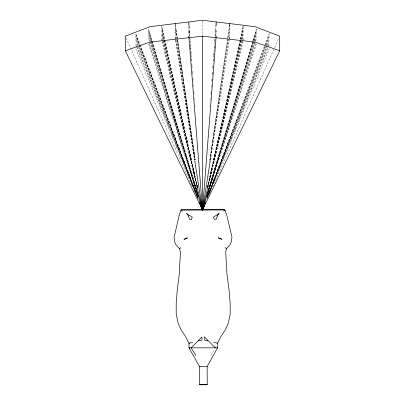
<?xml version="1.0" encoding="UTF-8"?>
<svg xmlns="http://www.w3.org/2000/svg" width="405" height="405" viewBox="0 0 405 405"><rect width="100%" height="100%" fill="white"/><g stroke="black" fill="none" stroke-linecap="round" stroke-linejoin="round"><path stroke-width="0.3" stroke-dasharray="2.02 1.52" d="M210.003 106.636L210.094 105.376M210.509 99.711L210.6 98.45M210.965 93.418L211.101 91.53M211.42 87.121L211.607 84.605M211.881 80.828L212.139 77.633M212.336 74.53L212.645 70.703M212.843 67.605L213.151 63.777M213.298 61.312L213.749 55.591M213.754 55.014L215.08 37.326M215.08 36.759L215.536 31.028M215.541 30.461L215.905 26.021M211.035 93.94L211.126 92.639M211.962 81.294L212.098 79.405M212.468 74.409L212.61 72.47M212.934 68.106L213.121 65.534M213.445 61.175L213.627 58.603M213.86 55.45L214.139 51.668M214.372 48.575L214.65 44.732M214.883 41.639L215.116 38.429M215.521 35.731L215.673 30.866M215.895 30.684L215.997 26.457M215.845 35.336L216.083 32.187M209.527 161.787L227.58 38.647M227.585 38.126L228.865 29.383M209.896 159.899L229.129 29.686M209.998 159.909L228.931 33.726M229.306 31.615L229.589 29.737M210.154 159.955L228.623 40.024M229.108 36.389L229.584 33.777M210.377 159.965L229.382 40.161M207.4 187.692L242.792 27.879M242.798 27.454L243.202 25.601M240.454 39.903L207.416 187.707L240.585 39.862M240.337 39.25L242.792 28.163M242.929 27.545L243.202 26.315M240.722 39.25L242.929 29.393M207.517 187.738L243.202 30.264M207.552 187.692L241.096 40.368M241.238 39.756L243.202 31.124M207.623 187.748L243.202 34.05M207.659 187.738L241.77 41.34M242.347 38.88L243.202 35.189M207.77 187.743L242.62 41.386M207.811 187.768L242.909 41.563M256.38 30.75L206.504 196.567L256.38 29.038M206.479 196.552L252.933 41.366M252.948 40.849L256.38 29.337M206.52 196.597L253.459 41.431M253.641 40.829L256.38 31.772M206.56 196.577L256.38 33.271M254.34 41.437L206.585 196.597L254.882 41.7M254.522 40.834L256.38 34.795M255.069 41.097L256.38 36.88M206.484 197.24L255.433 41.907M255.621 41.305L256.38 38.895M206.54 197.255L255.803 43.355M206.601 197.265L256.38 44.054M269.224 33.413L206.965 198.075L269.224 34.354M269.224 36.379L207.041 198.08L266.039 45.36M266.267 44.768L269.224 37.103M266.698 45.937L207.102 198.131L269.224 40.48M266.925 45.35L269.224 39.477M207.198 198.172L268.049 46.55M268.287 45.962L269.224 43.618M207.233 198.182L268.515 46.656M268.753 46.074L269.224 44.904M207.335 198.207L209.026 194.122M209.269 193.539L269.224 48.792M209.937 193.144L211.223 190.259M212.762 186.801L278.939 37.913M210.853 355.494L214.569 349.166M126.061 37.913L192.238 186.801M193.777 190.259L195.063 193.144M135.776 48.792L195.731 193.539M195.974 194.122L197.665 198.207M135.776 44.904L136.247 46.074M136.485 46.656L197.767 198.182M135.776 43.618L197.802 198.172M135.776 40.48L197.868 198.116L138.302 45.937M135.776 39.477L138.075 45.35M135.776 37.103L138.733 44.768M138.961 45.36L197.944 198.085L135.776 36.379M135.776 34.795L139.593 44.813M139.816 45.406L198.005 198.091L135.776 33.413M135.776 34.354L139.593 44.403M139.816 44.995L198.005 198.06M148.62 44.054L198.399 197.265M149.197 43.355L198.46 197.255M148.62 38.895L149.379 41.305M149.566 41.907L198.516 197.24M148.62 36.88L149.931 41.097M150.118 41.7L198.369 196.622L150.66 41.437M148.62 34.795L150.478 40.834M148.62 33.271L198.44 196.577M148.62 31.772L151.359 40.829M151.541 41.431L198.48 196.597M148.62 30.75L198.496 196.567L148.62 29.038M148.62 29.848L151.885 40.763M152.067 41.366L198.511 196.547M162.091 41.563L197.189 187.768M162.38 41.386L197.23 187.743M161.798 35.189L162.653 38.88M163.23 41.34L197.341 187.738M161.798 34.05L197.377 187.748M161.798 31.124L163.762 39.756M163.903 40.368L197.448 187.692M161.798 30.264L197.483 187.738M162.071 29.393L164.278 39.25M164.415 39.862L197.534 187.707L162.208 27.879M162.208 29.428L164.41 39.285M164.546 39.903L197.549 187.712M161.798 25.601L162.071 27.545M175.618 40.161L194.592 159.965M175.714 40.156L194.623 159.965M175.416 33.777L175.891 36.389M176.377 40.024L194.815 159.924M175.411 29.737L175.694 31.615M176.069 33.726L195.002 159.909M175.871 29.935L195.104 159.899M175.871 29.686L195.104 159.828M176.135 29.383L177.415 38.126M177.506 38.748L195.473 161.787M188.917 32.187L189.155 35.336M188.821 26.801L189.105 30.684M189.15 31.205L189.479 35.731M190.33 47.086L190.466 48.823M190.841 53.855L190.942 55.293M189.14 26.057L189.418 30.431M189.464 31.028L189.874 36.728M189.92 37.326L191.206 54.989M191.251 55.591L191.666 61.282M191.848 63.777L192.127 67.579M192.355 70.703L192.628 74.505M192.861 77.633L193.089 80.803M193.393 84.605L193.549 87.1M193.899 91.53L194.005 93.398M194.4 98.45L194.491 99.711M194.906 105.376L194.997 106.636M189.003 26.457L189.282 30.299M189.327 30.866L189.656 35.341M189.884 38.429L190.117 41.639M190.35 44.732L190.628 48.575M190.861 51.668L191.14 55.45M191.373 58.603L191.555 61.175M191.879 65.534L192.066 68.106M192.39 72.47L192.532 74.409M192.901 79.405L193.038 81.294M193.873 92.639L193.965 93.94M202.5 21.151L202.5 35.225"/><path stroke-width="0.61" d="M216.042 24.103L216.179 22.214M200.809 205.796L202.5 209.881L279.708 50.777L279.708 36.182L255.17 26.71L202.5 20.25L149.83 26.71L125.292 36.182L125.292 50.777L202.5 209.881L202.596 208.626M216.042 25.824L216.179 23.936M199.422 202.277L202.5 209.881L202.692 207.36M216.083 32.061L216.179 30.795M204.191 205.796L202.5 209.881L200.88 205.765L202.5 209.881L216.179 35.898M229.503 25.52L229.777 23.647M205.578 202.277L202.5 209.881L200.91 205.75L202.5 209.881L202.687 208.631L202.5 209.881L200.89 205.77M229.498 27.181L229.777 25.307M229.589 29.352L229.777 28.102M201.609 207.522L202.5 209.881L204.12 205.765L202.5 209.881L201.599 207.517L202.5 209.881L202.885 207.385M229.584 33.271L229.777 32.02M204.11 205.77L202.5 209.881L201.741 207.471L202.5 209.881L210.281 160.588M229.483 38.91L229.777 37.037M201.751 207.471L202.5 209.881L202.773 208.646L202.5 209.881L198.652 197.858M242.929 28.816L243.202 27.586M197.377 188.36L202.5 209.881L202.778 208.651L202.5 209.881L201.756 207.466L202.5 209.881L204.095 205.755L202.5 209.881L201.771 207.466L202.5 209.881L203.401 207.522L202.5 209.881L201.776 207.456L202.5 209.881L203.28 207.476L202.5 209.881L202.206 208.651L202.5 209.881L206.347 197.858M201.933 207.421L202.5 209.881L202.778 208.651M203.259 207.471L202.5 209.881L202.222 208.651L202.5 209.881L203.067 207.421M194.719 160.588L202.5 209.881L202.789 208.651L202.5 209.881L202.222 208.651L202.5 209.881L203.244 207.466L202.5 209.881L202.227 208.651M202.115 207.385L202.5 209.881L207.623 188.36M242.914 40.156L243.202 38.926M202.308 207.36L202.5 209.881L203.219 207.461L202.5 209.881L202.313 208.631L202.5 209.881L203.239 207.461L202.5 209.881L188.821 35.898M181.283 210.61L180.863 210.367L179.091 215.673L174.094 237.325L174.682 241.679L175.856 244.61L179.506 248.7L180.443 252.153L179.238 274.433L177.329 289.621L176.185 303.694L176.21 314.174L178.144 323.205L180.944 329.589L185.652 336.692L189.003 343.273L189.019 347.89L199.518 366.581L199.559 384.74L203.249 384.75M199.559 384.74L207.203 384.725L207.163 366.56L217.571 347.819L217.561 343.202L220.882 336.606L225.555 329.483L228.324 323.084L230.217 314.042L230.192 303.563L228.982 289.494L226.997 274.317L225.686 252.047L226.603 248.589L230.237 244.478L231.397 241.537L231.964 237.183L226.861 215.556L225.069 210.261L223.474 211.142M198.571 340.281L198.571 340.888L201.948 340.068L201.938 336.894L191.104 347.854L189.019 347.89L189.489 347.9M179.506 248.7L180.944 247.688M224.704 210.504L225.069 210.261M125.292 50.777L149.83 42.105L202.5 36.182L255.17 42.105L279.708 50.777M192.75 342.311L189.003 343.273L189.479 343.182M217.156 347.834L217.571 347.819L191.104 347.854L195.914 355.484M203.518 384.715L207.203 384.725M199.964 366.586L199.518 366.581L207.163 366.56M217.146 343.111L217.561 343.202L213.658 342.26M182.351 211.243L180.863 210.367M225.058 247.582L226.603 248.589L226.253 248.351M215.369 347.799L204.378 336.884L204.388 340.063L207.775 340.863L207.77 340.261M161.798 38.926L162.086 40.156M161.798 27.586L162.071 28.816M175.223 37.037L175.517 38.91M175.223 32.02L175.416 33.271M175.223 28.102L175.411 29.352M175.223 23.647L175.502 27.181M188.821 30.795L188.917 32.061M202.5 209.881L202.5 35.518M188.821 22.214L188.958 24.103M188.821 23.936L188.958 25.824M218.594 237.851L218.548 238.196L221.849 239.051L221.712 239.406L218.766 237.649L218.594 237.851M191.56 219.191L189.52 219.353L188.421 216.123L188.669 216.002L186.735 213.46L186.528 213.688L192.269 217.055L191.56 219.191M217.328 216.052L216.235 219.287L214.215 219.201L213.475 216.999L219.232 213.612L219.019 213.379L217.08 215.931L217.328 216.052M187.08 237.725L184.148 239.497L184.007 239.142L187.297 238.272L187.08 237.725M181.83 209.917L181.253 209.932L224.674 209.825L181.83 209.917"/></g></svg>
